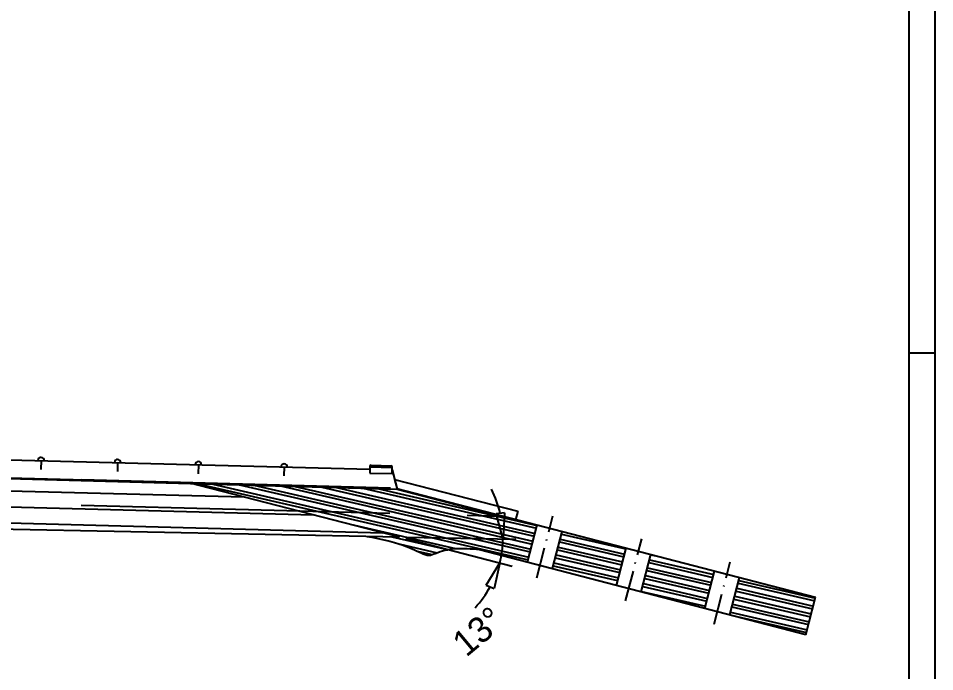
# Model space of a CAD drawing. Extents: x 25 to 1178, y 10 to 839.
# Drawn here: x 822.1 to 1178, y 170.8 to 424.5 of the extents above; entities that cross this region are included whole.
import ezdxf

# ---------------------------------------------------------------- set-up
doc = ezdxf.new("R2010")
doc.units = 0
doc.header["$LTSCALE"] = 10
doc.linetypes.add('ACAD_ISO02W100', pattern=[15, 12, -3])
doc.linetypes.add('ACAD_ISO10W100', pattern=[18.5, 12, -3, 0.5, -3])
doc.layers.get('0').update_dxf_attribs({"linetype": 'CONTINUOUS'})
doc.layers.get('DEFPOINTS').update_dxf_attribs({"linetype": 'CONTINUOUS'})
for name, color, linetype in [('EXP_OUTLINE_BODY', 3, 'CONTINUOUS'), ('FRETBOARD', 3, 'CONTINUOUS'), ('FRETS_22', 1, 'CONTINUOUS'), ('HATCH', 2, 'CONTINUOUS'), ('Jackson_Headstock_reversed', 1, 'CONTINUOUS'), ('NECK', 1, 'CONTINUOUS'), ('neck2', 1, 'CONTINUOUS'), ('NUT', 4, 'CONTINUOUS'), ('TRUSSROD', 4, 'CONTINUOUS'), ('TRUSSROD_COVER', 1, 'CONTINUOUS'), ('tuners', 4, 'CONTINUOUS'), ('WM570---', 1, 'CONTINUOUS')]:
    doc.layers.add(name, color=color, linetype=linetype)
doc.dimstyles.new('ISO1', dxfattribs={"dimtxt": 10, "dimasz": 10, "dimexe": 5, "dimexo": 2.5, "dimgap": 2.5, "dimtad": 1, "dimtih": 1, "dimdec": 4, "dimdsep": 46, "dimtxsty": 'Standard', "dimcen": 10, "dimadec": 0, "dimazin": 0, "dimtfac": 1, "dimtdec": 4, "dimtmove": 0, "dimatfit": 3, "dimfxl": 0, "dimtvp": 4, "dimtolj": 1, "dimtzin": 0, "dimarcsym": 0})
pattern_1 = [(347, (0, 0), (0.71422, 3.093625), []), (347, (1.3463, 0.8412), (0.71422, 3.093625), [])]

# ---------------------------------------------------------------- blocks, each defined once
blk = doc.blocks.new('_CLOSEDBLANK')
at = {"color": 0, "linetype": 'ByBlock'}
for p, q in [((-1, 0.167), (0, 0)), ((-1, 0.167), (-1, -0.167)), ((0, 0), (-1, -0.167))]:
    blk.add_line(p, q, dxfattribs=at)
blk = doc.blocks.new('*D1')
at = {"layer": 'DEFPOINTS', "color": 0}
for p in [(888.2, 244.25), (587.16, 230.66), (970.12, 223.07), (970.12, 223.07), (1010.15, 219.15)]:
    blk.add_point(p, dxfattribs=at)
at = {"layer": 'NECK', "color": 0}
for p, q in [((972.54, 222.44), (1013.9, 211.75)), ((972.62, 223.02), (1015.34, 222.17))]:
    blk.add_line(p, q, dxfattribs=at)
for start, end in [(13.1464, 27.4278), (345.5, 358.8649), (316.9371, 331.2185)]:
    blk.add_arc((970.12, 223.07), 40.22, start, end, dxfattribs=at)
at = {"layer": 'NECK', "color": 0, "xscale": 10, "yscale": 10, "zscale": 10}
for p, rotation in [((1010.34, 222.27), 276.0056361278954), ((1009.06, 213), 68.35927031224918)]:
    blk.add_blockref('_CLOSEDBLANK', p, dxfattribs=dict(at, rotation=rotation))
at = {"layer": 'NECK', "color": 0, "insert": (1000.68, 186.41), "char_height": 10, "attachment_point": 5, "rotation": 39.8131}
blk.add_mtext('\\A1;13%%d', dxfattribs=at)
blk = doc.blocks.new('A0')
at = {"layer": 'WM570---', "ltscale": 0.5}
for p, q in [((1153, 829), (1153, 0)), ((1153, 284.5), (1143, 284.5))]:
    blk.add_line(p, q, dxfattribs=at)
at = {"layer": 'WM570---', "color": 5, "ltscale": 0.5}
blk.add_line((1143, 819), (1143, 10), dxfattribs=at)

msp = doc.modelspace()

# ---------------------------------------------------------------- hatches: boundary and pattern name
h = msp.add_hatch()
h.set_pattern_fill('STEEL', color=1, angle=302, style=0)
h.set_pattern_definition(pattern_1)
h.paths.add_polyline_path([(969.183, 241.652), (889.91, 243.812), (930.67, 233.271), (1009.582, 231.204)])
edge = h.paths.add_edge_path()
edge.add_line((1015.23, 229.919), (1015.187, 229.755))
edge.add_line((1015.187, 229.755), (1009.582, 231.204))
edge.add_line((1009.582, 231.204), (930.67, 233.271))
edge.add_line((930.67, 233.271), (970.121, 223.068))
edge.add_line((970.121, 223.068), (958.768, 223.293))
edge.add_line((958.768, 223.293), (958.306, 223.183))
edge.add_spline(control_points=[(958.306, 223.183), (962.83, 222.313), (969.868, 220.907), (977.089, 217.549), (981.418, 215.542), (985.705, 217.531), (992.172, 219.079), (998.001, 218.494), (1001.222, 218.171)], knot_values=[0.6928478, 0.6928478, 0.6928478, 0.6928478, 14.3396141, 21.9946104, 25.1473049, 27.7160543, 35.4997137, 45.1102115, 45.1102115, 45.1102115, 45.1102115], degree=3, periodic=0)
edge.add_line((1001.222, 218.171), (1019.894, 213.309))
edge.add_line((1019.894, 213.309), (1023.625, 227.738))
edge.add_line((1023.625, 227.738), (1015.23, 229.919))
h = msp.add_hatch()
h.set_pattern_fill('STEEL', color=1, angle=302, style=0)
h.set_pattern_definition(pattern_1)
h.paths.add_polyline_path([(1058.124, 218.778), (1033.304, 225.224), (1029.571, 210.789), (1054.386, 204.326)])
h.paths.add_polyline_path([(1092.531, 209.841), (1067.803, 216.264), (1064.064, 201.806), (1088.788, 195.368)])
h = msp.add_hatch()
h.set_pattern_fill('STEEL', color=1, angle=302, style=0)
h.set_pattern_definition(pattern_1)
h.paths.add_polyline_path([(1131.762, 199.652), (1102.21, 207.327), (1098.465, 192.848), (1128.012, 185.153)])

# ---------------------------------------------------------------- linework, layer by layer
at = {"layer": 'EXP_OUTLINE_BODY', "color": 1}
for p, q in [((891.877, 243.303), (893.597, 243.712)), ((1034.033, 224.852), (1034.092, 224.866)), ((958.306, 223.183), (958.768, 223.293))]:
    msp.add_line(p, q, dxfattribs=at)
at = {"layer": 'FRETBOARD'}
for p, q in [((498.639, 261.458), (958.614, 249.413)), ((515.482, 254.014), (969.183, 241.652)), ((830.939, 252.756), (830.848, 249.257)), ((860.639, 251.978), (860.548, 248.48)), ((892.039, 251.156), (891.948, 247.657)), ((925.339, 250.284), (925.248, 246.785)), ((958.614, 249.413), (958.574, 247.913)), ((967.255, 247.686), (967.294, 249.186)), ((967.294, 249.186), (969.183, 241.652)), ((958.574, 247.913), (967.255, 247.686))]:
    msp.add_line(p, q, dxfattribs=at)
at = {"layer": 'FRETS_22'}
for centre in [(830.939, 252.756), (860.639, 251.978), (892.039, 251.156), (925.339, 250.284)]:
    msp.add_arc(centre, 1.207, 358.5, 178.5, dxfattribs=at)
at = {"layer": 'HATCH', "color": 14}
for p, q in [((493.344, 249.563), (909.843, 238.657)), ((493.344, 243.311), (936.742, 231.7)), ((493.344, 237.059), (963.641, 224.744))]:
    msp.add_line(p, q, dxfattribs=at)
at = {"layer": 'Jackson_Headstock_reversed', "color": 1}
for p, q in [((969.123, 241.895), (1131.762, 199.652)), ((1019.895, 213.315, 14.872), (1023.625, 227.738, 14.872)), ((1029.572, 210.795, 14.872), (1033.304, 225.224, 14.872)), ((1001.222, 218.171), (1128.012, 185.153)), ((1054.366, 204.247, 10.336), (1058.122, 218.773, 10.336)), ((1064.064, 201.809, 10.336), (1067.803, 216.264, 10.336)), ((1088.773, 195.31, 5.8), (1092.529, 209.836, 5.8)), ((1098.454, 192.806, 5.8), (1102.211, 207.332, 5.8)), ((1128.005, 185.125), (1131.762, 199.652))]:
    msp.add_line(p, q, dxfattribs=at)
at = {"layer": 'Jackson_Headstock_reversed', "color": 1, "linetype": 'ACAD_ISO10W100', "ltscale": 0.1}
for p, q in [((1023.482, 207.214, 14.872), (1029.717, 231.322, 14.872)), ((1057.974, 198.228, 10.336), (1064.215, 222.362, 10.336)), ((1092.374, 189.267, 5.8), (1098.622, 213.425, 5.8))]:
    msp.add_line(p, q, dxfattribs=at)
at = {"layer": 'NECK'}
for p, q in [((144.547, 263.728), (888.199, 244.254)), ((587.159, 230.656), (970.121, 223.068))]:
    msp.add_line(p, q, dxfattribs=at)
at = {"layer": 'NECK', "color": 1}
msp.add_line((888.199, 244.254), (970.121, 223.068), dxfattribs=at)
at = {"layer": 'neck2'}
msp.add_spline([(957.617, 223.316), (971.541, 219.888), (978.572, 216.862), (981.597, 215.971), (984.054, 216.718), (991.619, 218.55), (1001.222, 218.171)], degree=3, dxfattribs=at)
at = {"layer": 'NUT'}
for p, q in [((958.641, 250.451), (958.574, 247.913)), ((959.115, 250.9), (966.872, 250.697)), ((967.255, 247.686), (967.322, 250.223)), ((958.574, 247.913), (967.255, 247.686))]:
    msp.add_line(p, q, dxfattribs=at)
at = {"layer": 'NUT', "linetype": 'ACAD_ISO02W100', "ltscale": 0.1}
msp.add_line((958.636, 250.257), (967.316, 250.03), dxfattribs=at)
at = {"layer": 'NUT'}
for centre, start, end in [((959.103, 250.438), 88.5, 178.5), ((966.86, 250.235), 358.5, 88.5)]:
    msp.add_arc(centre, 0.462, start, end, dxfattribs=at)
at = {"layer": 'TRUSSROD', "color": 4, "linetype": 'ACAD_ISO02W100'}
for p, q in [((546.803, 253.194), (969.062, 242.137)), ((546.544, 243.329), (1009.582, 231.204)), ((969.183, 241.652), (1009.582, 231.204))]:
    msp.add_line(p, q, dxfattribs=at)
at = {"layer": 'TRUSSROD_COVER'}
for p, q in [((968.239, 245.419), (1016.041, 233.056)), ((968.239, 245.419), (969.183, 241.652)), ((969.062, 242.137), (969.183, 241.652)), ((969.183, 241.652), (1015.187, 229.755)), ((1016.041, 233.056), (1015.187, 229.755))]:
    msp.add_line(p, q, dxfattribs=at)

# ---------------------------------------------------------------- block references
at = {"layer": 'tuners', "color": 1}
msp.add_blockref('A0', (25, 10), dxfattribs=at)

# ---------------------------------------------------------------- dimensions: what is measured, and where the dimension line sits
at = {"layer": 'NECK', "color": 3}
dim = msp.add_angular_dim_2l(base=(1010.153, 219.15), line1=((888.199, 244.254), (970.121, 223.068)), line2=((587.159, 230.656), (970.121, 223.068)), text='13%%d', dimstyle='ISO1', override={"dimtad": 2, "dimtih": 0, "dimdec": 2, "dimblk1": 'CLOSEDBLANK', "dimblk2": 'CLOSEDBLANK', "dimsah": 1, "dimcen": -10, "dimadec": 2, "dimazin": 2, "dimtdec": 2, "dimldrblk": 'CLOSEDBLANK'}, dxfattribs=at)
dim.commit()
dim.dimension.update_dxf_attribs({"geometry": '*D1', "text_midpoint": (995.875, 192.171), "dimtype": 162})

doc.saveas('drawing.dxf')
